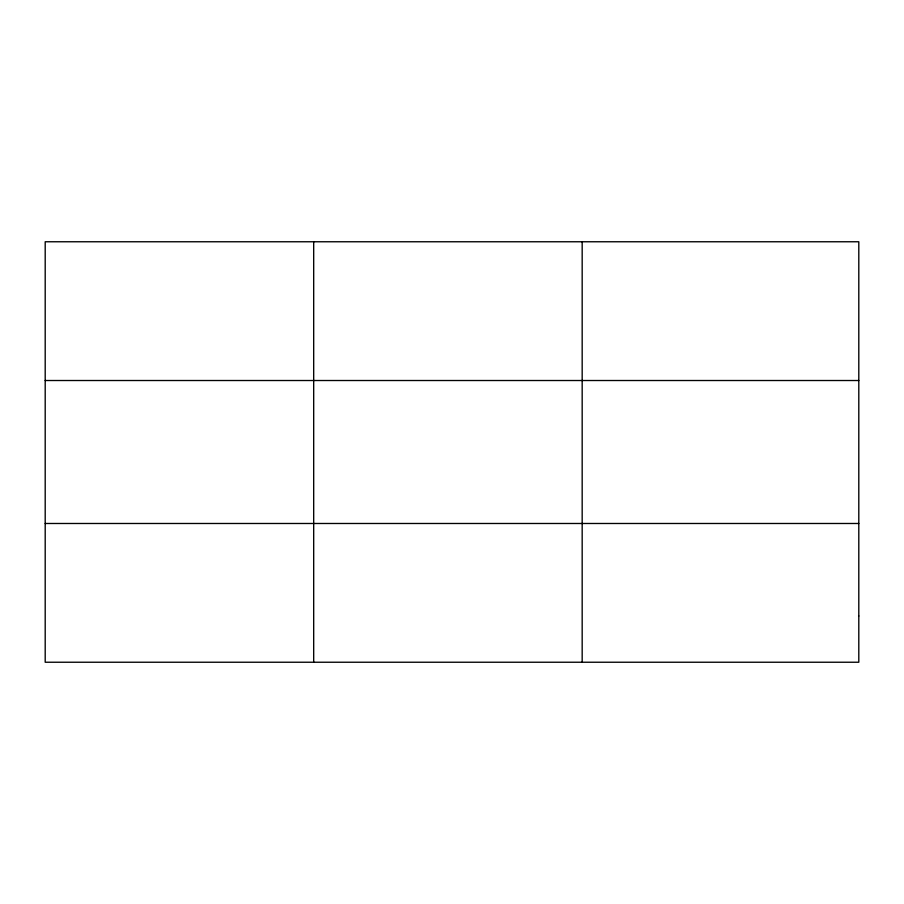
<?xml version="1.0" encoding="UTF-8"?>
<svg xmlns="http://www.w3.org/2000/svg" width="904" height="904" viewBox="0 0 904 904"><rect width="100%" height="100%" fill="white"/><g stroke="black" fill="none" stroke-linecap="round" stroke-linejoin="round"><path stroke-width="1.36" d="M313.688 662.236L313.688 241.763M582.176 662.236L582.176 241.763M45.2 380.516L858.8 380.516M45.2 523.484L858.8 523.484M858.8 615.986L858.8 662.236L45.2 662.236L45.2 241.763L858.8 241.763L858.8 615.986"/></g></svg>
